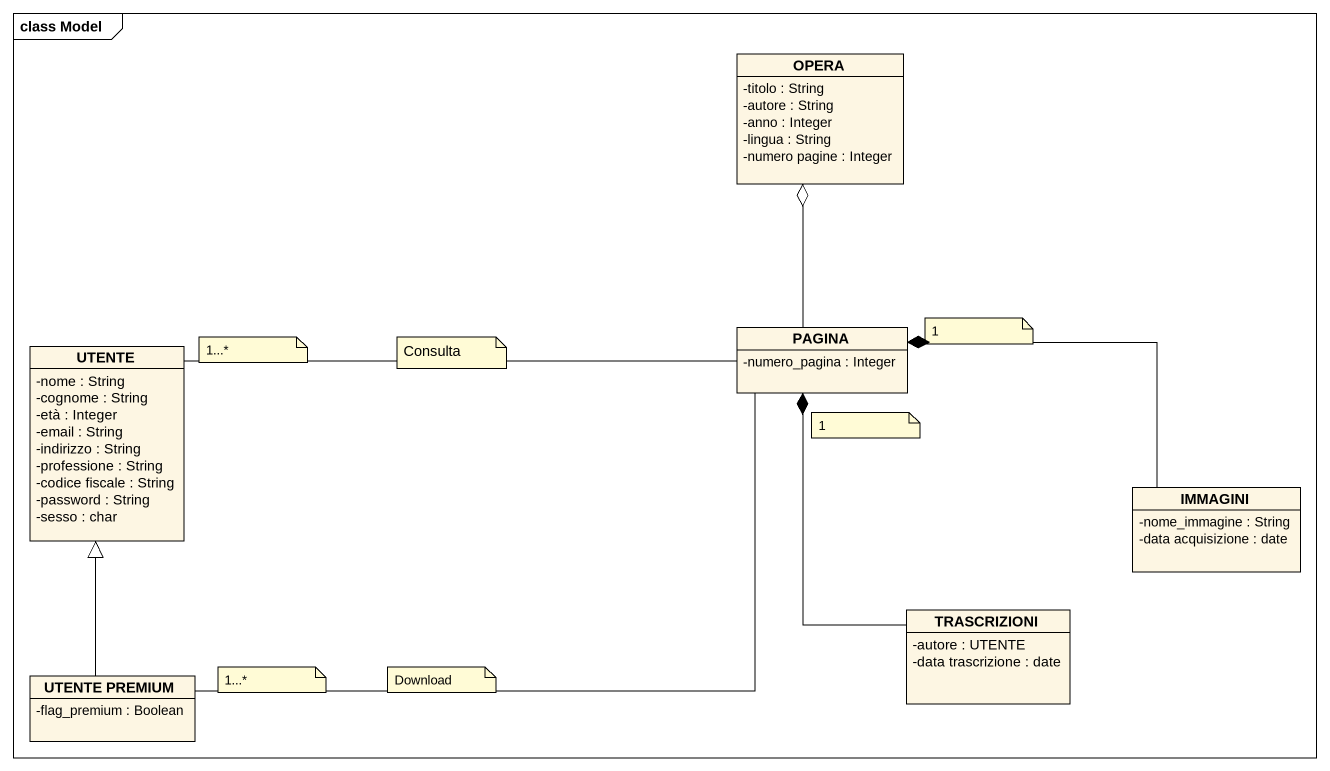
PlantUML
@startuml
mainframe class Model
hide circle
hide empty members
skinparam classAttributeIconSize 0
class OPERA {
  -titolo : String
  -autore : String
  -anno : Integer
  -lingua : String
  -numero pagine : Integer
}
class UTENTE {
  -nome : String
  -cognome : String
  -età : Integer
  -email : String
  -indirizzo : String
  -professione : String
  -codice fiscale : String
  -password : String
  -sesso : char
}
class PAGINA {
  -numero_pagina : Integer
}
class IMMAGINI {
  -nome_immagine : String
  -data acquisizione : date
}
class TRASCRIZIONI {
  -autore : UTENTE
  -data trascrizione : date
}
class "UTENTE PREMIUM" as UTENTE_PREMIUM {
  -flag_premium : Boolean
}
OPERA o-- PAGINA
UTENTE -right- PAGINA
PAGINA *-right- IMMAGINI
PAGINA *-- TRASCRIZIONI
UTENTE_PREMIUM -up-|> UTENTE
UTENTE_PREMIUM -right- PAGINA
note as N1
  1...*
end note
note as N2
  Consulta
end note
note as N3
  1
end note
note as N4
  1
end note
note as N5
  1...*
end note
note as N6
  Download
end note
@enduml
